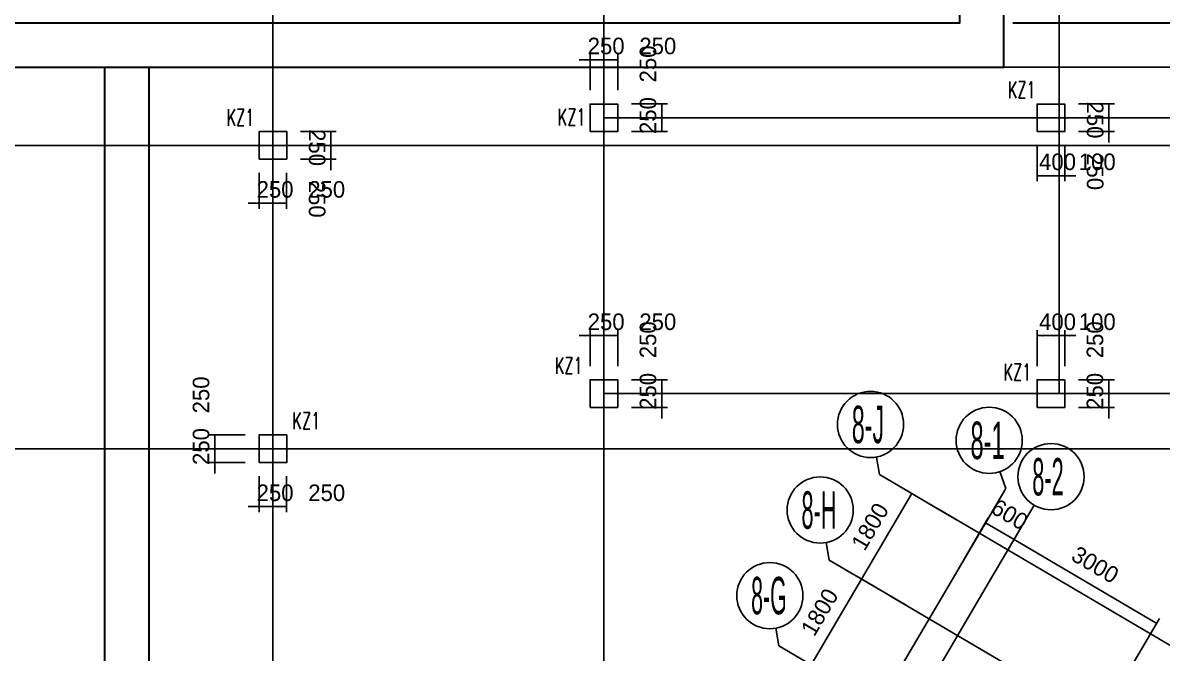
# Model space of a CAD drawing. Extents: x 19107 to 699106, y -67310 to 245688.
# Drawn here: x 574726 to 595376, y 192381 to 203810 of the extents above; entities that cross this region are included whole.
import ezdxf

# ---------------------------------------------------------------- set-up
doc = ezdxf.new("R2010")
doc.units = 0
doc.header["$LTSCALE"] = 100
doc.header["$MEASUREMENT"] = 0
for name, color, linetype in [('AXIS', 3, 'Continuous'), ('DIM', 3, 'Continuous'), ('DOTE', 253, 'Continuous'), ('h后浇带', 51, 'Continuous'), ('L-AXIS', 3, 'Continuous')]:
    doc.layers.add(name, color=color, linetype=linetype)
doc.layers.add('Select Column Frame Position', color=7, linetype='Continuous', lineweight=0)
doc.styles.get("Standard").update_dxf_attribs({"font": 'standard'})
doc.styles.add('汉字', font='汉字')
doc.dimstyles.get("Standard").update_dxf_attribs({"dimtxt": 300, "dimasz": 100, "dimexe": 100, "dimexo": 250, "dimgap": 100, "dimtad": 0, "dimtoh": 1, "dimdec": 0, "dimdsep": 46, "dimcen": 0.09, "dimclrt": 7, "dimadec": 0, "dimazin": 0, "dimtfac": 1, "dimtdec": 4, "dimtofl": 0, "dimtmove": 0, "dimatfit": 3, "dimfxl": 1, "dimtolj": 1, "dimtzin": 0, "dimarcsym": 0})

# ---------------------------------------------------------------- blocks, each defined once
blk = doc.blocks.new('*D2911')
at = {"layer": 'L-AXIS', "color": 0, "linetype": 'ByBlock', "lineweight": -2}
for p, q in [((592192, 193594), (592742, 194529)), ((592691, 194442), (595277, 192922)), ((594778, 192074), (595328, 193008))]:
    blk.add_line(p, q, dxfattribs=at)
for points in [[(592691, 194442), (592786, 194406), (592769, 194377)], [(595277, 192922), (595182, 192958), (595199, 192987)]]:
    blk.add_solid(points, dxfattribs=at)
at = {"layer": 'L-AXIS', "color": 7, "linetype": 'Continuous', "lineweight": -2, "insert": (594161, 193984), "char_height": 300, "width": 780, "attachment_point": 5, "rotation": 329.5454, "style": '汉字'}
blk.add_mtext('3000', dxfattribs=at)
blk = doc.blocks.new('_AXISO')
blk.add_circle((0, 0), 0.5)
blk = doc.blocks.new('*D616')
at = {"layer": 'L-AXIS', "color": 0, "linetype": 'ByBlock', "lineweight": -2}
for p, q in [((589926, 193725), (590839, 195276)), ((591430, 194929), (590752, 195327)), ((590517, 193377), (589840, 193775))]:
    blk.add_line(p, q, dxfattribs=at)
for points in [[(590839, 195276), (590802, 195182), (590774, 195198)], [(589926, 193725), (589963, 193819), (589991, 193802)]]:
    blk.add_solid(points, dxfattribs=at)
at = {"layer": 'L-AXIS', "color": 7, "linetype": 'Continuous', "lineweight": -2, "insert": (590081, 194678), "char_height": 300, "width": 690, "attachment_point": 5, "rotation": 59.5454, "style": '汉字'}
blk.add_mtext('1800', dxfattribs=at)
blk = doc.blocks.new('*D951')
at = {"layer": 'L-AXIS', "color": 0, "linetype": 'ByBlock', "lineweight": -2}
for p, q in [((589014, 192173), (589926, 193725)), ((590517, 193377), (589840, 193775)), ((589605, 191825), (588928, 192224))]:
    blk.add_line(p, q, dxfattribs=at)
for points in [[(589926, 193725), (589890, 193630), (589861, 193647)], [(589014, 192173), (589050, 192268), (589079, 192251)]]:
    blk.add_solid(points, dxfattribs=at)
at = {"layer": 'L-AXIS', "color": 7, "linetype": 'Continuous', "lineweight": -2, "insert": (589168, 193126), "char_height": 300, "width": 690, "attachment_point": 5, "rotation": 59.5454, "style": '汉字'}
blk.add_mtext('1800', dxfattribs=at)
blk = doc.blocks.new('*D4598')
at = {"layer": 'L-AXIS', "color": 0, "linetype": 'ByBlock', "lineweight": -2}
for p, q in [((591675, 193899), (592224, 194833)), ((592174, 194747), (592691, 194442)), ((592192, 193594), (592742, 194529))]:
    blk.add_line(p, q, dxfattribs=at)
for points in [[(592174, 194747), (592268, 194710), (592252, 194682)], [(592691, 194442), (592596, 194479), (592613, 194508)]]:
    blk.add_solid(points, dxfattribs=at)
at = {"layer": 'L-AXIS', "color": 7, "linetype": 'Continuous', "lineweight": -2, "insert": (592610, 194896), "char_height": 300, "width": 556.67, "attachment_point": 5, "rotation": 329.5454, "style": '汉字'}
blk.add_mtext('600', dxfattribs=at)
blk = doc.blocks.new('*D2478')
at = {"layer": 'DIM', "color": 0, "linetype": 'ByBlock', "lineweight": -2}
for p, q in [((593108, 201588), (593108, 200938)), ((593508, 201588), (593508, 200938)), ((593108, 201038), (593508, 201038))]:
    blk.add_line(p, q, dxfattribs=at)
for points in [[(593108, 201038), (593208, 201055), (593208, 201021)], [(593508, 201038), (593408, 201021), (593408, 201055)]]:
    blk.add_solid(points, dxfattribs=at)
at = {"layer": 'DIM', "color": 7, "linetype": 'Continuous', "lineweight": -2, "insert": (593478, 201288), "char_height": 300, "width": 576.67, "attachment_point": 5, "style": '汉字'}
blk.add_mtext('400', dxfattribs=at)
blk = doc.blocks.new('*D169')
at = {"layer": 'DIM', "color": 0, "linetype": 'ByBlock', "lineweight": -2}
for p, q in [((593508, 201588), (593508, 200938)), ((593608, 201588), (593608, 200938)), ((593308, 201038), (593808, 201038))]:
    blk.add_line(p, q, dxfattribs=at)
for points in [[(593508, 201038), (593408, 201021), (593408, 201055)], [(593608, 201038), (593708, 201055), (593708, 201021)]]:
    blk.add_solid(points, dxfattribs=at)
at = {"layer": 'DIM', "color": 7, "linetype": 'Continuous', "lineweight": -2, "insert": (594198, 201288), "char_height": 300, "width": 476.67, "attachment_point": 5, "style": '汉字'}
blk.add_mtext('100', dxfattribs=at)
blk = doc.blocks.new('*D205')
at = {"layer": 'DIM', "color": 0, "linetype": 'ByBlock', "lineweight": -2}
for p, q in [((594408, 201638), (594408, 202288)), ((593858, 202088), (594508, 202088)), ((593858, 201838), (594508, 201838))]:
    blk.add_line(p, q, dxfattribs=at)
for points in [[(594408, 202088), (594391, 202188), (594425, 202188)], [(594408, 201838), (594425, 201738), (594391, 201738)]]:
    blk.add_solid(points, dxfattribs=at)
at = {"layer": 'DIM', "color": 7, "linetype": 'Continuous', "lineweight": -2, "insert": (594158, 201112), "char_height": 300, "width": 566.67, "attachment_point": 5, "rotation": 270, "style": '汉字'}
blk.add_mtext('250', dxfattribs=at)
blk = doc.blocks.new('*D521')
at = {"layer": 'DIM', "color": 0, "linetype": 'ByBlock', "lineweight": -2}
for p, q in [((593858, 202338), (594508, 202338)), ((594408, 202088), (594408, 202338)), ((593858, 202088), (594508, 202088))]:
    blk.add_line(p, q, dxfattribs=at)
for points in [[(594408, 202338), (594425, 202238), (594391, 202238)], [(594408, 202088), (594391, 202188), (594425, 202188)]]:
    blk.add_solid(points, dxfattribs=at)
at = {"layer": 'DIM', "color": 7, "linetype": 'Continuous', "lineweight": -2, "insert": (594158, 202048), "char_height": 300, "width": 566.67, "attachment_point": 5, "rotation": 270, "style": '汉字'}
blk.add_mtext('250', dxfattribs=at)
blk = doc.blocks.new('*D888')
at = {"layer": 'DIM', "color": 0, "linetype": 'ByBlock', "lineweight": -2}
for p, q in [((585008, 202588), (585008, 203238)), ((585258, 202588), (585258, 203238)), ((584808, 203138), (585458, 203138))]:
    blk.add_line(p, q, dxfattribs=at)
for points in [[(585008, 203138), (584908, 203121), (584908, 203155)], [(585258, 203138), (585358, 203155), (585358, 203121)]]:
    blk.add_solid(points, dxfattribs=at)
at = {"layer": 'DIM', "color": 7, "linetype": 'Continuous', "lineweight": -2, "insert": (585298, 203388), "char_height": 300, "width": 566.67, "attachment_point": 5, "style": '汉字'}
blk.add_mtext('250', dxfattribs=at)
blk = doc.blocks.new('*D1202')
at = {"layer": 'DIM', "color": 0, "linetype": 'ByBlock', "lineweight": -2}
for p, q in [((585258, 202588), (585258, 203238)), ((585508, 202588), (585508, 203238)), ((585258, 203138), (585508, 203138))]:
    blk.add_line(p, q, dxfattribs=at)
for points in [[(585258, 203138), (585358, 203155), (585358, 203121)], [(585508, 203138), (585408, 203121), (585408, 203155)]]:
    blk.add_solid(points, dxfattribs=at)
at = {"layer": 'DIM', "color": 7, "linetype": 'Continuous', "lineweight": -2, "insert": (586234, 203388), "char_height": 300, "width": 566.67, "attachment_point": 5, "style": '汉字'}
blk.add_mtext('250', dxfattribs=at)
blk = doc.blocks.new('*D4216')
at = {"layer": 'DIM', "color": 0, "linetype": 'ByBlock', "lineweight": -2}
for p, q in [((585758, 202088), (586408, 202088)), ((586308, 201838), (586308, 202088)), ((585758, 201838), (586408, 201838))]:
    blk.add_line(p, q, dxfattribs=at)
for points in [[(586308, 202088), (586325, 201988), (586291, 201988)], [(586308, 201838), (586291, 201938), (586325, 201938)]]:
    blk.add_solid(points, dxfattribs=at)
at = {"layer": 'DIM', "color": 7, "linetype": 'Continuous', "lineweight": -2, "insert": (586058, 202128), "char_height": 300, "width": 566.67, "attachment_point": 5, "rotation": 90, "style": '汉字'}
blk.add_mtext('250', dxfattribs=at)
blk = doc.blocks.new('*D4544')
at = {"layer": 'DIM', "color": 0, "linetype": 'ByBlock', "lineweight": -2}
for p, q in [((585758, 202338), (586408, 202338)), ((586308, 202088), (586308, 202338)), ((585758, 202088), (586408, 202088))]:
    blk.add_line(p, q, dxfattribs=at)
for points in [[(586308, 202338), (586325, 202238), (586291, 202238)], [(586308, 202088), (586291, 202188), (586325, 202188)]]:
    blk.add_solid(points, dxfattribs=at)
at = {"layer": 'DIM', "color": 7, "linetype": 'Continuous', "lineweight": -2, "insert": (586058, 203064), "char_height": 300, "width": 566.67, "attachment_point": 5, "rotation": 90, "style": '汉字'}
blk.add_mtext('250', dxfattribs=at)
blk = doc.blocks.new('*D2991')
at = {"layer": 'DIM', "color": 0, "linetype": 'ByBlock', "lineweight": -2}
for p, q in [((593108, 197588), (593108, 198238)), ((593108, 198138), (593508, 198138)), ((593508, 197588), (593508, 198238))]:
    blk.add_line(p, q, dxfattribs=at)
for points in [[(593108, 198138), (593208, 198155), (593208, 198121)], [(593508, 198138), (593408, 198121), (593408, 198155)]]:
    blk.add_solid(points, dxfattribs=at)
at = {"layer": 'DIM', "color": 7, "linetype": 'Continuous', "lineweight": -2, "insert": (593478, 198388), "char_height": 300, "width": 576.67, "attachment_point": 5, "style": '汉字'}
blk.add_mtext('400', dxfattribs=at)
blk = doc.blocks.new('*D3308')
at = {"layer": 'DIM', "color": 0, "linetype": 'ByBlock', "lineweight": -2}
for p, q in [((593308, 198138), (593808, 198138)), ((593508, 197588), (593508, 198238)), ((593608, 197588), (593608, 198238))]:
    blk.add_line(p, q, dxfattribs=at)
for points in [[(593508, 198138), (593408, 198121), (593408, 198155)], [(593608, 198138), (593708, 198155), (593708, 198121)]]:
    blk.add_solid(points, dxfattribs=at)
at = {"layer": 'DIM', "color": 7, "linetype": 'Continuous', "lineweight": -2, "insert": (594198, 198388), "char_height": 300, "width": 476.67, "attachment_point": 5, "style": '汉字'}
blk.add_mtext('100', dxfattribs=at)
blk = doc.blocks.new('*D3674')
at = {"layer": 'DIM', "color": 0, "linetype": 'ByBlock', "lineweight": -2}
for p, q in [((594408, 196638), (594408, 197288)), ((593858, 197088), (594508, 197088)), ((593858, 196838), (594508, 196838))]:
    blk.add_line(p, q, dxfattribs=at)
for points in [[(594408, 197088), (594391, 197188), (594425, 197188)], [(594408, 196838), (594425, 196738), (594391, 196738)]]:
    blk.add_solid(points, dxfattribs=at)
at = {"layer": 'DIM', "color": 7, "linetype": 'Continuous', "lineweight": -2, "insert": (594158, 197128), "char_height": 300, "width": 566.67, "attachment_point": 5, "rotation": 90, "style": '汉字'}
blk.add_mtext('250', dxfattribs=at)
blk = doc.blocks.new('*D1365')
at = {"layer": 'DIM', "color": 0, "linetype": 'ByBlock', "lineweight": -2}
for p, q in [((593858, 197338), (594508, 197338)), ((594408, 197088), (594408, 197338)), ((593858, 197088), (594508, 197088))]:
    blk.add_line(p, q, dxfattribs=at)
for points in [[(594408, 197338), (594425, 197238), (594391, 197238)], [(594408, 197088), (594391, 197188), (594425, 197188)]]:
    blk.add_solid(points, dxfattribs=at)
at = {"layer": 'DIM', "color": 7, "linetype": 'Continuous', "lineweight": -2, "insert": (594158, 198064), "char_height": 300, "width": 566.67, "attachment_point": 5, "rotation": 90, "style": '汉字'}
blk.add_mtext('250', dxfattribs=at)
blk = doc.blocks.new('*D1731')
at = {"layer": 'DIM', "color": 0, "linetype": 'ByBlock', "lineweight": -2}
for p, q in [((584808, 198138), (585458, 198138)), ((585008, 197588), (585008, 198238)), ((585258, 197588), (585258, 198238))]:
    blk.add_line(p, q, dxfattribs=at)
for points in [[(585008, 198138), (584908, 198121), (584908, 198155)], [(585258, 198138), (585358, 198155), (585358, 198121)]]:
    blk.add_solid(points, dxfattribs=at)
at = {"layer": 'DIM', "color": 7, "linetype": 'Continuous', "lineweight": -2, "insert": (585298, 198388), "char_height": 300, "width": 566.67, "attachment_point": 5, "style": '汉字'}
blk.add_mtext('250', dxfattribs=at)
blk = doc.blocks.new('*D2049')
at = {"layer": 'DIM', "color": 0, "linetype": 'ByBlock', "lineweight": -2}
for p, q in [((585258, 197588), (585258, 198238)), ((585258, 198138), (585508, 198138)), ((585508, 197588), (585508, 198238))]:
    blk.add_line(p, q, dxfattribs=at)
for points in [[(585258, 198138), (585358, 198155), (585358, 198121)], [(585508, 198138), (585408, 198121), (585408, 198155)]]:
    blk.add_solid(points, dxfattribs=at)
at = {"layer": 'DIM', "color": 7, "linetype": 'Continuous', "lineweight": -2, "insert": (586234, 198388), "char_height": 300, "width": 566.67, "attachment_point": 5, "style": '汉字'}
blk.add_mtext('250', dxfattribs=at)
blk = doc.blocks.new('*D2408')
at = {"layer": 'DIM', "color": 0, "linetype": 'ByBlock', "lineweight": -2}
for p, q in [((586308, 196638), (586308, 197288)), ((585758, 197088), (586408, 197088)), ((585758, 196838), (586408, 196838))]:
    blk.add_line(p, q, dxfattribs=at)
for points in [[(586308, 197088), (586291, 197188), (586325, 197188)], [(586308, 196838), (586325, 196738), (586291, 196738)]]:
    blk.add_solid(points, dxfattribs=at)
at = {"layer": 'DIM', "color": 7, "linetype": 'Continuous', "lineweight": -2, "insert": (586058, 197128), "char_height": 300, "width": 566.67, "attachment_point": 5, "rotation": 90, "style": '汉字'}
blk.add_mtext('250', dxfattribs=at)
blk = doc.blocks.new('*D78')
at = {"layer": 'DIM', "color": 0, "linetype": 'ByBlock', "lineweight": -2}
for p, q in [((585758, 197338), (586408, 197338)), ((586308, 197088), (586308, 197338)), ((585758, 197088), (586408, 197088))]:
    blk.add_line(p, q, dxfattribs=at)
for points in [[(586308, 197338), (586325, 197238), (586291, 197238)], [(586308, 197088), (586291, 197188), (586325, 197188)]]:
    blk.add_solid(points, dxfattribs=at)
at = {"layer": 'DIM', "color": 7, "linetype": 'Continuous', "lineweight": -2, "insert": (586058, 198064), "char_height": 300, "width": 566.67, "attachment_point": 5, "rotation": 90, "style": '汉字'}
blk.add_mtext('250', dxfattribs=at)
blk = doc.blocks.new('*D3711')
at = {"layer": 'DIM', "color": 0, "linetype": 'ByBlock', "lineweight": -2}
for p, q in [((579008, 201088), (579008, 200438)), ((579258, 201088), (579258, 200438)), ((578808, 200538), (579458, 200538))]:
    blk.add_line(p, q, dxfattribs=at)
for points in [[(579008, 200538), (578908, 200521), (578908, 200555)], [(579258, 200538), (579358, 200555), (579358, 200521)]]:
    blk.add_solid(points, dxfattribs=at)
at = {"layer": 'DIM', "color": 7, "linetype": 'Continuous', "lineweight": -2, "insert": (579298, 200788), "char_height": 300, "width": 566.67, "attachment_point": 5, "style": '汉字'}
blk.add_mtext('250', dxfattribs=at)
blk = doc.blocks.new('*D4040')
at = {"layer": 'DIM', "color": 0, "linetype": 'ByBlock', "lineweight": -2}
for p, q in [((579258, 201088), (579258, 200438)), ((579508, 201088), (579508, 200438)), ((579258, 200538), (579508, 200538))]:
    blk.add_line(p, q, dxfattribs=at)
for points in [[(579258, 200538), (579358, 200555), (579358, 200521)], [(579508, 200538), (579408, 200521), (579408, 200555)]]:
    blk.add_solid(points, dxfattribs=at)
at = {"layer": 'DIM', "color": 7, "linetype": 'Continuous', "lineweight": -2, "insert": (580234, 200788), "char_height": 300, "width": 566.67, "attachment_point": 5, "style": '汉字'}
blk.add_mtext('250', dxfattribs=at)
blk = doc.blocks.new('*D4401')
at = {"layer": 'DIM', "color": 0, "linetype": 'ByBlock', "lineweight": -2}
for p, q in [((580308, 201138), (580308, 201788)), ((579758, 201588), (580408, 201588)), ((579758, 201338), (580408, 201338))]:
    blk.add_line(p, q, dxfattribs=at)
for points in [[(580308, 201588), (580291, 201688), (580325, 201688)], [(580308, 201338), (580325, 201238), (580291, 201238)]]:
    blk.add_solid(points, dxfattribs=at)
at = {"layer": 'DIM', "color": 7, "linetype": 'Continuous', "lineweight": -2, "insert": (580058, 200612), "char_height": 300, "width": 566.67, "attachment_point": 5, "rotation": 270, "style": '汉字'}
blk.add_mtext('250', dxfattribs=at)
blk = doc.blocks.new('*D4737')
at = {"layer": 'DIM', "color": 0, "linetype": 'ByBlock', "lineweight": -2}
for p, q in [((579758, 201838), (580408, 201838)), ((580308, 201588), (580308, 201838)), ((579758, 201588), (580408, 201588))]:
    blk.add_line(p, q, dxfattribs=at)
for points in [[(580308, 201838), (580325, 201738), (580291, 201738)], [(580308, 201588), (580291, 201688), (580325, 201688)]]:
    blk.add_solid(points, dxfattribs=at)
at = {"layer": 'DIM', "color": 7, "linetype": 'Continuous', "lineweight": -2, "insert": (580058, 201548), "char_height": 300, "width": 566.67, "attachment_point": 5, "rotation": 270, "style": '汉字'}
blk.add_mtext('250', dxfattribs=at)
blk = doc.blocks.new('*D3304')
at = {"layer": 'DIM', "color": 0, "linetype": 'ByBlock', "lineweight": -2}
for p, q in [((578758, 196338), (578108, 196338)), ((578208, 196338), (578208, 196088)), ((578758, 196088), (578108, 196088))]:
    blk.add_line(p, q, dxfattribs=at)
for points in [[(578208, 196338), (578225, 196238), (578191, 196238)], [(578208, 196088), (578191, 196188), (578225, 196188)]]:
    blk.add_solid(points, dxfattribs=at)
at = {"layer": 'DIM', "color": 7, "linetype": 'Continuous', "lineweight": -2, "insert": (577958, 197064), "char_height": 300, "width": 566.67, "attachment_point": 5, "rotation": 90, "style": '汉字'}
blk.add_mtext('250', dxfattribs=at)
blk = doc.blocks.new('*D1264')
at = {"layer": 'DIM', "color": 0, "linetype": 'ByBlock', "lineweight": -2}
for p, q in [((578208, 196288), (578208, 195638)), ((578758, 196088), (578108, 196088)), ((578758, 195838), (578108, 195838))]:
    blk.add_line(p, q, dxfattribs=at)
for points in [[(578208, 196088), (578191, 196188), (578225, 196188)], [(578208, 195838), (578225, 195738), (578191, 195738)]]:
    blk.add_solid(points, dxfattribs=at)
at = {"layer": 'DIM', "color": 7, "linetype": 'Continuous', "lineweight": -2, "insert": (577958, 196128), "char_height": 300, "width": 566.67, "attachment_point": 5, "rotation": 90, "style": '汉字'}
blk.add_mtext('250', dxfattribs=at)
blk = doc.blocks.new('*D1623')
at = {"layer": 'DIM', "color": 0, "linetype": 'ByBlock', "lineweight": -2}
for p, q in [((579008, 195588), (579008, 194938)), ((579258, 195588), (579258, 194938)), ((578808, 195038), (579458, 195038))]:
    blk.add_line(p, q, dxfattribs=at)
for points in [[(579008, 195038), (578908, 195021), (578908, 195055)], [(579258, 195038), (579358, 195055), (579358, 195021)]]:
    blk.add_solid(points, dxfattribs=at)
at = {"layer": 'DIM', "color": 7, "linetype": 'Continuous', "lineweight": -2, "insert": (579298, 195288), "char_height": 300, "width": 566.67, "attachment_point": 5, "style": '汉字'}
blk.add_mtext('250', dxfattribs=at)
blk = doc.blocks.new('*D5105')
at = {"layer": 'DIM', "color": 0, "linetype": 'ByBlock', "lineweight": -2}
for p, q in [((579258, 195588), (579258, 194938)), ((579508, 195588), (579508, 194938)), ((579258, 195038), (579508, 195038))]:
    blk.add_line(p, q, dxfattribs=at)
for points in [[(579258, 195038), (579358, 195055), (579358, 195021)], [(579508, 195038), (579408, 195021), (579408, 195055)]]:
    blk.add_solid(points, dxfattribs=at)
at = {"layer": 'DIM', "color": 7, "linetype": 'Continuous', "lineweight": -2, "insert": (580234, 195288), "char_height": 300, "width": 566.67, "attachment_point": 5, "style": '汉字'}
blk.add_mtext('250', dxfattribs=at)
blk = doc.blocks.new('后浇带现场')
at = {"color": 6, "lineweight": 30}
for points in [[(714656, 762040), (714656, 738930), (710056, 738930), (710056, 730049), (775507, 730049), (775507, 772730)], [(715456, 762040), (715456, 738130), (710856, 738130), (710856, 730849), (774707, 730849), (774707, 772730)], [(775670, 730852), (815757, 730852), (815757, 721630), (841315, 721630)], [(760007, 730049), (760007, 673430), (717757, 673430), (717757, 730049)], [(759207, 730049), (759207, 674230), (718557, 674230), (718557, 730049)], [(775507, 730049), (814957, 730052), (814957, 720830), (841315, 720830)]]:
    blk.add_lwpolyline(points, dxfattribs=at)
at = {"layer": 'h后浇带', "color": 1}
for p, q in [((759207, 651530), (759207, 730049)), ((760007, 730049), (760007, 651530))]:
    blk.add_line(p, q, dxfattribs=at)

msp = doc.modelspace()

# ---------------------------------------------------------------- linework, layer by layer
at = {"layer": 'DOTE'}
for p, q in [((593508.1, 238913.1), (593508.1, 197087.9)), ((579258.1, 213087.9), (579258.1, 100087.9)), ((585258.1, 210429.3), (585258.1, 190087.9)), ((585258.1, 202087.9), (606169.5, 202087.9)), ((545881.1, 201587.9), (664518.6, 201587.9)), ((585258.1, 197087.9), (606169.5, 197087.9)), ((534043.3, 196087.9), (664518.6, 196087.9)), ((591333.7, 194985.1), (636237, 168582.9)), ((591548.5, 193683), (583632, 180219.3)), ((592065.7, 193378.9), (589082.1, 188304.6)), ((590421.3, 193433.4), (605287.1, 184692.6))]:
    msp.add_line(p, q, dxfattribs=at)
at = {"layer": 'L-AXIS'}
for p, q in [((590252, 195621.1), (590195.3, 195938)), ((590252, 195621.1), (591645.2, 194801.9)), ((592539.1, 195367.8), (592434.6, 195672.4)), ((591548.5, 193683), (592539.1, 195367.8)), ((592065.7, 193378.9), (593056.3, 195063.7)), ((589339.7, 194069.4), (589283, 194386.3)), ((589339.7, 194069.4), (590732.9, 193250.2)), ((588427.3, 192517.8), (588370.6, 192834.7)), ((588427.3, 192517.8), (589820.5, 191698.6))]:
    msp.add_line(p, q, dxfattribs=at)
at = {"layer": 'Select Column Frame Position', "color": 7, "linetype": 'Continuous', "lineweight": -3}
for points in [[(585008.1, 201837.9), (585508.1, 201837.9), (585508.1, 202337.9), (585008.1, 202337.9), (585008.1, 201837.9)], [(593108.1, 201837.9), (593608.1, 201837.9), (593608.1, 202337.9), (593108.1, 202337.9), (593108.1, 201837.9)], [(579008.1, 201337.9), (579508.1, 201337.9), (579508.1, 201837.9), (579008.1, 201837.9), (579008.1, 201337.9)], [(585008.1, 196837.9), (585508.1, 196837.9), (585508.1, 197337.9), (585008.1, 197337.9), (585008.1, 196837.9)], [(593108.1, 196837.9), (593608.1, 196837.9), (593608.1, 197337.9), (593108.1, 197337.9), (593108.1, 196837.9)], [(579008.1, 195837.9), (579508.1, 195837.9), (579508.1, 196337.9), (579008.1, 196337.9), (579008.1, 195837.9)]]:
    msp.add_lwpolyline(points, dxfattribs=at)

# ---------------------------------------------------------------- block references
at = {"color": 3, "lineweight": 30}
msp.add_blockref('后浇带现场', (-182998.7, -527042.1), dxfattribs=at)
at = {"layer": 'AXIS'}
ref = msp.add_blockref('_AXISO', (590089.6, 196528.6), dxfattribs=dict(at, xscale=1200.000000000114, yscale=1200, rotation=359.9996457873818))
ref.add_attrib('A', '8-J', (589750.2, 196189.2), dxfattribs={"height": 678.82, "style": '汉字', "width": 0.464286})
ref = msp.add_blockref('_AXISO', (592239.8, 196239.9), dxfattribs=dict(at, xscale=1200.000000000114, yscale=1200, rotation=359.9996457873818))
ref.add_attrib('A', '8-1', (591900.4, 195900.5), dxfattribs={"height": 678.82, "style": '汉字', "width": 0.472727})
ref = msp.add_blockref('_AXISO', (593360.4, 195580.9), dxfattribs=dict(at, xscale=1200.000000000114, yscale=1200, rotation=359.9996457873818))
ref.add_attrib('A', '8-2', (593021, 195241.5), dxfattribs={"height": 678.82, "style": '汉字', "width": 0.433333})
ref = msp.add_blockref('_AXISO', (589177.3, 194977), dxfattribs=dict(at, xscale=1200.000000000114, yscale=1200, rotation=359.9996457873818))
ref.add_attrib('A', '8-H', (588837.9, 194637.5), dxfattribs={"height": 678.82, "style": '汉字', "width": 0.433333})
ref = msp.add_blockref('_AXISO', (588264.9, 193425.3), dxfattribs=dict(at, xscale=1200.000000000114, yscale=1200, rotation=359.9996457873818))
ref.add_attrib('A', '8-G', (587925.5, 193085.9), dxfattribs={"height": 678.82, "style": '汉字', "width": 0.42623})

# ---------------------------------------------------------------- texts
at = {"color": 200, "linetype": 'Continuous', "lineweight": -3, "width": 0.7}
for p in [(592578.7, 202444), (578422.3, 201944), (584422.3, 201951.2), (584369.6, 197444), (592500, 197327.1), (579614.1, 196444)]:
    msp.add_text('KZ1', height=300, dxfattribs=at).set_placement(p)

# ---------------------------------------------------------------- dimensions: what is measured, and where the dimension line sits
at = {"layer": 'DIM', "color": 200}
for p1, p2, distance, picture, middle in [((585008.1, 202337.9), (585258.1, 202337.9), 800, '*D888', (584790, 203387.9)), ((585258.1, 202337.9), (585508.1, 202337.9), 800, '*D1202', (585726.1, 203387.9)), ((585508.1, 202087.9), (585508.1, 202337.9), -800, '*D4544', (586058.1, 202556)), ((585508.1, 201837.9), (585508.1, 202087.9), -800, '*D4216', (586058.1, 201619.9)), ((593608.1, 202087.9), (593608.1, 202337.9), -800, '*D521', (594158.1, 202556)), ((593608.1, 201837.9), (593608.1, 202087.9), -800, '*D205', (594158.1, 201619.9)), ((579508.1, 201587.9), (579508.1, 201837.9), -800, '*D4737', (580058.1, 202056)), ((579508.1, 201337.9), (579508.1, 201587.9), -800, '*D4401', (580058.1, 201119.9)), ((593108.1, 201837.9), (593508.1, 201837.9), -800, '*D2478', (592890, 201287.9)), ((593508.1, 201837.9), (593608.1, 201837.9), -800, '*D169', (593810, 201287.9)), ((579008.1, 201337.9), (579258.1, 201337.9), -800, '*D3711', (578790, 200787.9)), ((579258.1, 201337.9), (579508.1, 201337.9), -800, '*D4040', (579726.1, 200787.9)), ((585008.1, 197337.9), (585258.1, 197337.9), 800, '*D1731', (584790, 198387.9)), ((585258.1, 197337.9), (585508.1, 197337.9), 800, '*D2049', (585726.1, 198387.9)), ((593108.1, 197337.9), (593508.1, 197337.9), 800, '*D2991', (592890, 198387.9)), ((593508.1, 197337.9), (593608.1, 197337.9), 800, '*D3308', (593810, 198387.9)), ((585508.1, 197087.9), (585508.1, 197337.9), -800, '*D78', (586058.1, 197556)), ((593608.1, 197087.9), (593608.1, 197337.9), -800, '*D1365', (594158.1, 197556)), ((585508.1, 196837.9), (585508.1, 197087.9), -800, '*D2408', (586058.1, 196619.9)), ((593608.1, 196837.9), (593608.1, 197087.9), -800, '*D3674', (594158.1, 196619.9)), ((579008.1, 196337.9), (579008.1, 196087.9), -800, '*D3304', (577958.1, 196556)), ((579008.1, 196087.9), (579008.1, 195837.9), -800, '*D1264', (577958.1, 195619.9)), ((579008.1, 195837.9), (579258.1, 195837.9), -800, '*D1623', (578790, 195287.9)), ((579258.1, 195837.9), (579508.1, 195837.9), -800, '*D5105', (579726.1, 195287.9))]:
    dim = msp.add_aligned_dim(p1=p1, p2=p2, distance=distance, dimstyle='Standard', dxfattribs=at)
    dim.commit()
    dim.dimension.update_dxf_attribs({"geometry": picture, "text_midpoint": middle})
at = {"layer": 'L-AXIS'}
for base, p1, p2, angle, picture, middle in [((590838.6, 195276.2), (590732.9, 193250.2), (591645.2, 194801.9), 59.54537, '*D616', (590080.7, 194677.7)), ((592691, 194442.5), (591548.5, 193683), (592065.7, 193378.9), 329.54537, '*D4598', (592609.8, 194896.2)), ((595277.1, 192921.9), (592065.7, 193378.9), (594651.8, 191858.4), 329.54537, '*D2911', (594161.5, 193983.9)), ((589926.3, 193724.5), (589820.5, 191698.6), (590732.9, 193250.2), 59.54537, '*D951', (589168.4, 193126.1))]:
    dim = msp.add_linear_dim(base=base, p1=p1, p2=p2, angle=angle, dimstyle='Standard', dxfattribs=at)
    dim.commit()
    dim.dimension.update_dxf_attribs({"geometry": picture, "text_midpoint": middle})

doc.saveas('drawing.dxf')
